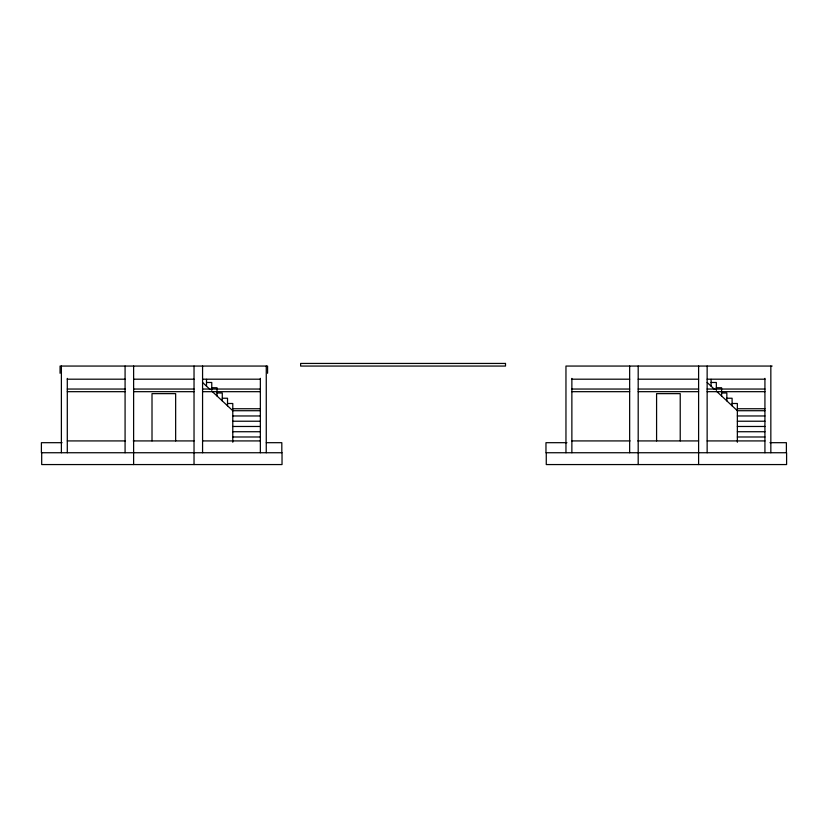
<?xml version="1.0" encoding="UTF-8"?>
<svg xmlns="http://www.w3.org/2000/svg" width="828" height="828" viewBox="0 0 828 828"><rect width="100%" height="100%" fill="white"/><g stroke="black" fill="none" stroke-linecap="round" stroke-linejoin="round"><path stroke-width="1.24" d="M772.151 366.059L565.959 366.059L565.959 452.74M67.296 379.193L125.08 379.193M133.618 379.193L194.031 379.193M202.57 379.193L260.354 379.193M571.869 379.193L629.653 379.193M638.191 379.193L698.604 379.193M707.143 379.193L764.927 379.193M206.514 382.484L211.761 382.484L211.761 389.957M711.086 382.484L716.334 382.484L716.334 389.957M211.761 387.732L217.019 387.732L217.019 395.981M716.334 387.732L721.592 387.732L721.592 395.981M67.296 389.046L125.08 389.046M133.618 389.046L194.031 389.046M202.57 389.046L260.354 389.046M571.869 389.046L629.653 389.046M638.191 389.046L698.604 389.046M707.143 389.046L764.927 389.046M67.296 391.675L125.08 391.675M133.618 391.675L194.031 391.675M202.57 391.675L260.354 391.675M571.869 391.675L629.653 391.675M638.191 391.675L698.604 391.675M707.143 391.675L764.927 391.675M217.019 392.989L222.277 392.989L222.277 400.897M721.592 392.989L726.839 392.989L726.839 400.897M222.277 398.237L227.524 398.237L227.524 405.803M726.839 398.237L732.097 398.237L732.097 405.803M227.524 403.495L232.782 403.495L232.782 442.235M732.097 403.495L737.355 403.495L737.355 442.235M232.782 408.742L260.354 408.742M737.355 408.742L764.927 408.742M260.354 410.719L232.782 410.719L211.761 391.075M764.927 410.719L737.355 410.719L716.334 391.075M232.782 415.966L260.354 415.966M737.355 415.966L764.927 415.966M232.782 421.224L260.354 421.224M737.355 421.224L764.927 421.224M232.782 426.472L260.354 426.472M737.355 426.472L764.927 426.472M232.782 431.73L260.354 431.73M737.355 431.73L764.927 431.73M232.782 436.987L260.354 436.987M737.355 436.987L764.927 436.987M67.296 440.92L125.494 440.92M133.256 440.92L194.031 440.92M202.57 440.92L260.354 440.92M571.869 440.92L630.067 440.92M637.819 440.92L698.604 440.92M707.143 440.92L764.927 440.92M62.079 442.69L41.4 442.69L41.4 452.74L282.027 452.74L282.027 464.56L41.69 464.56L41.69 452.74M266.316 442.69L281.82 442.69L281.82 452.74M566.932 442.69L545.973 442.69L545.973 452.74L786.6 452.74L786.6 464.56L546.263 464.56L546.263 452.74M769.978 442.69L786.393 442.69L786.393 452.74M707.143 382.484L714.585 389.439M202.57 382.484L210.012 389.439M770.837 366.059L770.837 452.74M764.927 378.355L764.927 452.74M711.086 379.327L711.086 386.159M707.143 366.059L707.143 452.74M698.604 366.059L698.604 464.56M680.223 440.92L680.223 393.642L656.583 393.642L656.583 440.92M638.191 366.059L638.191 464.56M629.653 366.059L629.653 452.74M571.869 378.396L571.869 452.74M267.579 373.283L267.579 366.059L60.071 366.059L60.071 373.283M266.264 366.059L266.264 452.74M260.354 378.355L260.354 452.74M206.514 379.327L206.514 386.159M202.57 366.059L202.57 452.74M194.031 366.059L194.031 464.56M175.65 440.92L175.65 393.642L152.01 393.642L152.01 440.92M133.618 366.059L133.618 464.56M125.08 366.059L125.08 452.74M67.296 378.396L67.296 452.74M61.386 366.059L61.386 452.74M505.504 363.44L300.626 363.44L300.626 366.059L505.504 366.059L505.504 363.44"/></g></svg>
